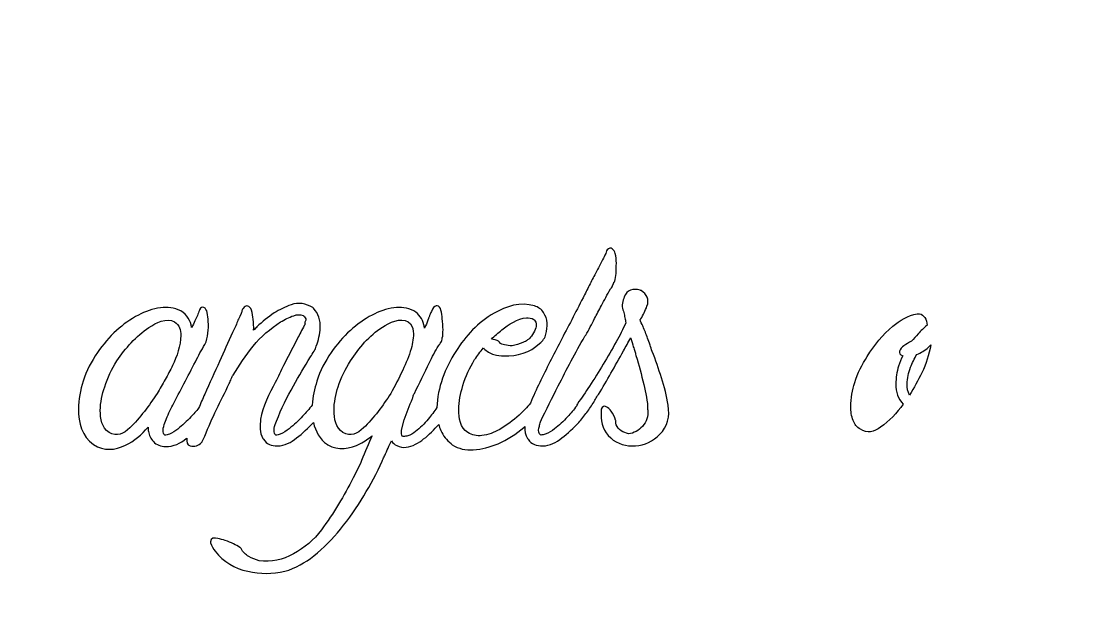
# Model space of a CAD drawing. Header units: millimetres. Extents: x -989 to 989, y -553 to 553.
# Drawn here: x -916.9 to -885.32, y 314.89 to 332.11 of the extents above; entities that cross this region are included whole.
import ezdxf

# ---------------------------------------------------------------- set-up
doc = ezdxf.new("R2010")
doc.units = ezdxf.units.MM
doc.header["$MEASUREMENT"] = 0
doc.layers.add('Camada 1', color=7, linetype='Continuous')

msp = doc.modelspace()

# ---------------------------------------------------------------- linework, layer by layer
at = {"layer": 'Camada 1', "lineweight": 9}
msp.add_open_spline([(-933.3115, 358.7797), (-922.9782, 358.7797), (-919.6815, 358.7797), (-909.3482, 358.7797), (-909.3482, 358.7797), (-909.3482, 358.7797), (-909.3482, 355.7797), (-909.3482, 355.7797), (-909.3482, 355.7797), (-897.1055, 355.7797), (-882.5385, 355.7797), (-870.2958, 355.7797), (-870.2958, 355.7797), (-870.2958, 355.7797), (-870.2958, 358.7797), (-870.2958, 358.7797), (-870.2958, 358.7797), (-859.9625, 358.7797), (-856.6448, 358.7797), (-846.3115, 358.7797), (-846.3115, 358.7797), (-846.3115, 350.4464), (-846.3115, 343.113), (-846.3115, 334.7797), (-846.3115, 334.7797), (-846.3115, 334.7797), (-849.3115, 334.7797), (-849.3115, 334.7797), (-849.3115, 334.7797), (-849.3115, 322.537), (-849.3115, 308.0224), (-849.3115, 295.7797), (-849.3115, 295.7797), (-849.3115, 295.7797), (-846.3115, 295.7797), (-846.3115, 295.7797), (-846.3115, 295.7797), (-846.3115, 287.4464), (-846.3115, 280.113), (-846.3115, 271.7797), (-846.3115, 271.7797), (-854.6448, 271.7797), (-861.9782, 271.7797), (-870.3115, 271.7797), (-870.3115, 271.7797), (-870.3115, 271.7797), (-870.3115, 274.7797), (-870.3115, 274.7797), (-870.3115, 274.7797), (-882.5542, 274.7797), (-897.0688, 274.7797), (-909.3115, 274.7797), (-909.3115, 274.7797), (-909.3115, 274.7797), (-909.3115, 271.7797), (-909.3115, 271.7797), (-909.3115, 271.7797), (-917.6448, 271.7797), (-924.9782, 271.7797), (-933.3115, 271.7797), (-933.3115, 271.7797), (-933.3115, 280.113), (-933.3115, 287.4464), (-933.3115, 295.7797), (-933.3115, 295.7797), (-933.3115, 295.7797), (-930.3115, 295.7797), (-930.3115, 295.7797), (-930.3115, 295.7797), (-930.3115, 308.0224), (-930.3115, 322.537), (-930.3115, 334.7797), (-930.3115, 334.7797), (-930.3115, 334.7797), (-933.3115, 334.7797), (-933.3115, 334.7797), (-933.3115, 334.7797), (-933.3115, 343.113), (-933.3115, 350.4464), (-933.3115, 358.7797)], degree=3, knots=[0, 0, 0, 0, 0.047619, 0.047619, 0.047619, 0.047619, 0.0952381, 0.0952381, 0.0952381, 0.0952381, 0.1428571, 0.1428571, 0.1428571, 0.1428571, 0.1904762, 0.1904762, 0.1904762, 0.1904762, 0.2380952, 0.2380952, 0.2380952, 0.2380952, 0.2857143, 0.2857143, 0.2857143, 0.2857143, 0.3333333, 0.3333333, 0.3333333, 0.3333333, 0.3809524, 0.3809524, 0.3809524, 0.3809524, 0.4285714, 0.4285714, 0.4285714, 0.4285714, 0.4761905, 0.4761905, 0.4761905, 0.4761905, 0.5238095, 0.5238095, 0.5238095, 0.5238095, 0.5714286, 0.5714286, 0.5714286, 0.5714286, 0.6190476, 0.6190476, 0.6190476, 0.6190476, 0.6666667, 0.6666667, 0.6666667, 0.6666667, 0.7142857, 0.7142857, 0.7142857, 0.7142857, 0.7619048, 0.7619048, 0.7619048, 0.7619048, 0.8095238, 0.8095238, 0.8095238, 0.8095238, 0.8571429, 0.8571429, 0.8571429, 0.8571429, 0.9047619, 0.9047619, 0.9047619, 0.9047619, 1, 1, 1, 1], dxfattribs=at)
at = {"layer": 'Camada 1', "color": 114}
for points, knots in [([(-908.5082, 323.1624), (-908.5106, 323.1709), (-908.5119, 323.18), (-908.5119, 323.1893), (-908.5119, 323.1893), (-908.5119, 323.2201), (-908.5019, 323.2482), (-908.4851, 323.2726), (-908.4851, 323.2726), (-908.4778, 323.327), (-908.5131, 323.3691), (-908.5547, 323.4048), (-908.5547, 323.4048), (-908.5572, 323.4069), (-908.5595, 323.4091), (-908.5617, 323.4114), (-908.5617, 323.4114), (-908.6541, 323.4447), (-908.7477, 323.4411), (-908.844, 323.4061), (-908.844, 323.4061), (-908.9799, 323.3567), (-909.1098, 323.2951), (-909.2322, 323.2217), (-909.2322, 323.2217), (-909.5357, 323.0232), (-909.8149, 322.7873), (-910.0437, 322.5048), (-910.0437, 322.5048), (-910.2635, 322.2333), (-910.4612, 321.9448), (-910.6372, 321.6431), (-910.6372, 321.6431), (-910.6418, 321.6353), (-910.6465, 321.6292), (-910.6529, 321.6228), (-910.6529, 321.6228), (-910.6721, 321.6036), (-910.6884, 321.5607), (-910.6967, 321.5356), (-910.6967, 321.5356), (-910.712, 321.4896), (-910.7291, 321.4396), (-910.7508, 321.3963), (-910.7508, 321.3963), (-910.8782, 321.1415), (-911.0043, 320.886), (-911.1291, 320.6299), (-911.1291, 320.6299), (-911.253, 320.3756), (-911.3648, 320.1156), (-911.4695, 319.8422), (-911.4695, 319.8422), (-911.4954, 319.7904), (-911.5213, 319.7386), (-911.5472, 319.6868), (-911.5472, 319.6868), (-911.5522, 319.6767), (-911.5579, 319.6688), (-911.5659, 319.6608), (-911.5659, 319.6608), (-911.6594, 319.5672), (-911.7773, 319.522), (-911.9063, 319.5549), (-911.9063, 319.5549), (-912.0053, 319.5676), (-912.0086, 319.6922), (-912.0086, 319.7704), (-912.0086, 319.7704), (-912.0086, 319.7738), (-912.0085, 319.777), (-912.0082, 319.7801), (-912.0082, 319.7801), (-912.0126, 319.7765), (-912.0171, 319.773), (-912.0216, 319.7695), (-912.0216, 319.7695), (-912.1971, 319.6316), (-912.4005, 319.5344), (-912.6364, 319.5348), (-912.6364, 319.5348), (-912.7639, 319.5464), (-912.9075, 319.5811), (-912.9931, 319.6839), (-912.9931, 319.6839), (-913.0746, 319.7671), (-913.1219, 319.871), (-913.1433, 319.9851), (-913.1433, 319.9851), (-913.1503, 320.0227), (-913.1526, 320.0637), (-913.1515, 320.1064), (-913.1515, 320.1064), (-913.3422, 319.8907), (-913.5638, 319.6975), (-913.8169, 319.5737), (-913.8169, 319.5737), (-914.1319, 319.4196), (-914.4525, 319.4046), (-914.764, 319.5918), (-914.764, 319.5918), (-915.1087, 319.838), (-915.2139, 320.2387), (-915.2139, 320.6445), (-915.2139, 320.6445), (-915.2139, 320.925), (-915.158, 321.2048), (-915.0732, 321.4713), (-915.0732, 321.4713), (-914.9772, 321.773), (-914.8321, 322.0538), (-914.6521, 322.3138), (-914.6521, 322.3138), (-914.4868, 322.5527), (-914.2992, 322.7771), (-914.0833, 322.9721), (-914.0833, 322.9721), (-913.8884, 323.1482), (-913.6743, 323.3034), (-913.4405, 323.4239), (-913.4405, 323.4239), (-913.2355, 323.5295), (-913.0154, 323.6086), (-912.7859, 323.6382), (-912.7859, 323.6382), (-912.5827, 323.6644), (-912.3788, 323.6431), (-912.1854, 323.5458), (-912.1854, 323.5458), (-911.995, 323.4256), (-911.8985, 323.2539), (-911.8631, 323.0608), (-911.8631, 323.0608), (-911.8276, 323.12), (-911.7934, 323.1832), (-911.7649, 323.2534), (-911.7649, 323.2534), (-911.7138, 323.3558), (-911.6706, 323.4621), (-911.6344, 323.5706), (-911.6344, 323.5706), (-911.6328, 323.5753), (-911.6312, 323.5792), (-911.629, 323.5836), (-911.629, 323.5836), (-911.5598, 323.7225), (-911.4302, 323.6382), (-911.4026, 323.5003), (-911.4026, 323.5003), (-911.3853, 323.4136), (-911.3772, 323.3225), (-911.3717, 323.2344), (-911.3717, 323.2344), (-911.3644, 323.1186), (-911.369, 323.0021), (-911.3818, 322.8869), (-911.3818, 322.8869), (-911.3941, 322.776), (-911.4194, 322.6621), (-911.4732, 322.5551), (-911.4732, 322.5551), (-911.5723, 322.3897), (-911.6634, 322.2172), (-911.7517, 322.0459), (-911.7517, 322.0459), (-911.864, 321.828), (-911.9775, 321.6108), (-912.0922, 321.3942), (-912.0922, 321.3942), (-912.2032, 321.1846), (-912.3132, 320.9745), (-912.4219, 320.7637), (-912.4219, 320.7637), (-912.4969, 320.6184), (-912.5778, 320.4574), (-912.6296, 320.3021), (-912.6296, 320.3021), (-912.6312, 320.2973), (-912.6328, 320.2934), (-912.6351, 320.289), (-912.6351, 320.289), (-912.6664, 320.2262), (-912.688, 320.1454), (-912.7044, 320.0799), (-912.7044, 320.0799), (-912.7142, 320.0304), (-912.7112, 319.9833), (-912.6967, 319.935), (-912.6967, 319.935), (-912.6892, 319.91), (-912.6781, 319.8877), (-912.6591, 319.8717), (-912.6591, 319.8717), (-912.6135, 319.8761), (-912.5639, 319.8904), (-912.523, 319.9041), (-912.523, 319.9041), (-912.4365, 319.9329), (-912.3423, 319.9988), (-912.2704, 320.0537), (-912.2704, 320.0537), (-912.1332, 320.1587), (-912.0031, 320.2882), (-911.8836, 320.4127), (-911.8836, 320.4127), (-911.8044, 320.4951), (-911.7295, 320.5821), (-911.6574, 320.6709), (-911.6574, 320.6709), (-911.5978, 320.8089), (-911.5369, 320.9465), (-911.4753, 321.0837), (-911.4753, 321.0837), (-911.3298, 321.4076), (-911.1841, 321.7314), (-911.0382, 322.0551), (-911.0382, 322.0551), (-910.9114, 322.3364), (-910.7848, 322.6178), (-910.6576, 322.9038), (-910.6576, 322.9038), (-910.6033, 323.0125), (-910.5508, 323.1233), (-910.5056, 323.2361), (-910.5056, 323.2361), (-910.4903, 323.2746), (-910.4709, 323.339), (-910.4377, 323.3825), (-910.4377, 323.3825), (-910.4377, 323.3825), (-910.394, 323.4698), (-910.394, 323.4698), (-910.394, 323.4698), (-910.391, 323.4887), (-910.385, 323.5059), (-910.3768, 323.5195), (-910.3768, 323.5195), (-910.3768, 323.5563), (-910.3626, 323.5891), (-910.3397, 323.6165), (-910.3397, 323.6165), (-910.2673, 323.7419), (-910.1356, 323.7079), (-910.0936, 323.5677), (-910.0936, 323.5677), (-910.0677, 323.4813), (-910.0527, 323.3882), (-910.0416, 323.2988), (-910.0416, 323.2988), (-910.0281, 323.1908), (-910.0248, 323.0816), (-910.0306, 322.9729), (-910.0306, 322.9729), (-909.9974, 323.0074), (-909.9638, 323.0416), (-909.9299, 323.0755), (-909.9299, 323.0755), (-909.7744, 323.231), (-909.6029, 323.3687), (-909.4177, 323.4872), (-909.4177, 323.4872), (-909.2625, 323.5865), (-909.0952, 323.666), (-908.9226, 323.7299), (-908.9226, 323.7299), (-908.7013, 323.8118), (-908.4812, 323.7631), (-908.2828, 323.6442), (-908.2828, 323.6442), (-908.274, 323.6389), (-908.2671, 323.6333), (-908.2602, 323.6257), (-908.2602, 323.6257), (-908.1117, 323.4622), (-908.0449, 323.2669), (-908.0596, 323.0466), (-908.0596, 323.0466), (-908.072, 322.8613), (-908.108, 322.6774), (-908.1777, 322.5049), (-908.1777, 322.5049), (-908.1849, 322.4535), (-908.2133, 322.4015), (-908.2397, 322.3593), (-908.2397, 322.3593), (-908.2756, 322.3019), (-908.3108, 322.244), (-908.3466, 322.1844), (-908.3466, 322.1844), (-908.521, 321.9054), (-908.6863, 321.6188), (-908.8496, 321.3331), (-908.8496, 321.3331), (-909.0395, 321.0007), (-909.2107, 320.6553), (-909.3521, 320.289), (-909.3521, 320.289), (-909.3834, 320.2262), (-909.405, 320.1453), (-909.4214, 320.0798), (-909.4214, 320.0798), (-909.4313, 320.0304), (-909.4282, 319.9832), (-909.4137, 319.935), (-909.4137, 319.935), (-909.4062, 319.91), (-909.3952, 319.8876), (-909.3761, 319.8717), (-909.3761, 319.8717), (-909.3306, 319.8761), (-909.2809, 319.8904), (-909.24, 319.9041), (-909.24, 319.9041), (-909.1518, 319.9335), (-909.0511, 320.0064), (-908.9784, 320.0629), (-908.9784, 320.0629), (-908.8374, 320.1725), (-908.7047, 320.3035), (-908.5812, 320.4321), (-908.5812, 320.4321), (-908.4804, 320.5371), (-908.3857, 320.6495), (-908.295, 320.7636), (-908.295, 320.7636), (-908.2818, 321.004), (-908.2303, 321.2424), (-908.1575, 321.4713), (-908.1575, 321.4713), (-908.0615, 321.773), (-907.9165, 322.0539), (-907.7365, 322.3138), (-907.7365, 322.3138), (-907.5712, 322.5527), (-907.3836, 322.7772), (-907.1677, 322.9721), (-907.1677, 322.9721), (-906.9727, 323.1482), (-906.7586, 323.3034), (-906.5248, 323.4239), (-906.5248, 323.4239), (-906.3232, 323.5277), (-906.1059, 323.608), (-905.8803, 323.6381), (-905.8803, 323.6381), (-905.6798, 323.6649), (-905.4798, 323.6417), (-905.2912, 323.547), (-905.2912, 323.547), (-905.1347, 323.4532), (-905.0371, 323.3119), (-904.9931, 323.1359), (-904.9931, 323.1359), (-904.9846, 323.1019), (-904.9777, 323.0677), (-904.9722, 323.0334), (-904.9722, 323.0334), (-904.9612, 323.059), (-904.9504, 323.0847), (-904.9399, 323.1105), (-904.9399, 323.1105), (-904.9163, 323.1681), (-904.8746, 323.2585), (-904.859, 323.3189), (-904.859, 323.3189), (-904.8577, 323.3298), (-904.8545, 323.34), (-904.8493, 323.3505), (-904.8493, 323.3505), (-904.8363, 323.3766), (-904.8247, 323.4034), (-904.8138, 323.4305), (-904.8138, 323.4305), (-904.801, 323.4626), (-904.787, 323.4944), (-904.7716, 323.5254), (-904.7716, 323.5254), (-904.7716, 323.5254), (-904.7328, 323.6031), (-904.7328, 323.6031), (-904.7328, 323.6031), (-904.6634, 323.7419), (-904.5205, 323.7197), (-904.4874, 323.5704), (-904.4874, 323.5704), (-904.4691, 323.488), (-904.4574, 323.402), (-904.447, 323.3183), (-904.447, 323.3183), (-904.4332, 323.2079), (-904.4267, 323.0966), (-904.4267, 322.9853), (-904.4267, 322.9853), (-904.4267, 322.9157), (-904.4274, 322.8173), (-904.4465, 322.7464), (-904.4465, 322.7464), (-904.4483, 322.698), (-904.4594, 322.649), (-904.4949, 322.6135), (-904.4949, 322.6135), (-904.4972, 322.6111), (-904.4997, 322.6089), (-904.5021, 322.6069), (-904.5021, 322.6069), (-904.5021, 322.6069), (-904.5149, 322.5813), (-904.5149, 322.5813), (-904.5149, 322.5813), (-904.52, 322.5711), (-904.5257, 322.5632), (-904.5337, 322.5552), (-904.5337, 322.5552), (-904.5373, 322.5515), (-904.5426, 322.5463), (-904.5466, 322.5415), (-904.5466, 322.5415), (-904.5493, 322.5313), (-904.5538, 322.5217), (-904.5601, 322.5122), (-904.5601, 322.5122), (-904.6572, 322.3666), (-904.7473, 322.1748), (-904.8258, 322.0179), (-904.8258, 322.0179), (-904.9771, 321.7153), (-905.1252, 321.4111), (-905.2719, 321.1062), (-905.2719, 321.1062), (-905.277, 321.0956), (-905.2829, 321.0872), (-905.2885, 321.0821), (-905.2885, 321.0821), (-905.2951, 321.0728), (-905.3024, 321.0511), (-905.306, 321.0403), (-905.306, 321.0403), (-905.3107, 321.0262), (-905.3185, 321.0064), (-905.3204, 320.9918), (-905.3204, 320.9918), (-905.3204, 320.9778), (-905.3227, 320.9683), (-905.3281, 320.9554), (-905.3281, 320.9554), (-905.4164, 320.7457), (-905.5014, 320.5361), (-905.5766, 320.3265), (-905.5766, 320.3265), (-905.5766, 320.3265), (-905.6524, 320.024), (-905.6524, 320.024), (-905.6524, 320.024), (-905.6608, 319.9733), (-905.6624, 319.9193), (-905.6459, 319.87), (-905.6459, 319.87), (-905.6383, 319.8471), (-905.6251, 319.8373), (-905.604, 319.8317), (-905.604, 319.8317), (-905.5596, 319.8329), (-905.5101, 319.8415), (-905.4674, 319.8493), (-905.4674, 319.8493), (-905.394, 319.8626), (-905.2962, 319.9317), (-905.2382, 319.976), (-905.2382, 319.976), (-905.103, 320.0795), (-904.9752, 320.2206), (-904.8651, 320.3499), (-904.8651, 320.3499), (-904.7735, 320.4575), (-904.6881, 320.572), (-904.6065, 320.6875), (-904.6065, 320.6875), (-904.5918, 321.2872), (-904.3661, 321.8473), (-904.0477, 322.3493), (-904.0477, 322.3493), (-903.7578, 322.8064), (-903.3892, 323.2104), (-902.9153, 323.4802), (-902.9153, 323.4802), (-902.5537, 323.686), (-902.1304, 323.8243), (-901.7213, 323.6934), (-901.7213, 323.6934), (-901.6083, 323.6611), (-901.5171, 323.5951), (-901.4519, 323.4973), (-901.4519, 323.4973), (-901.3894, 323.4035), (-901.3554, 323.2987), (-901.3479, 323.1863), (-901.3479, 323.1863), (-901.3406, 323.077), (-901.3519, 322.9683), (-901.3802, 322.8624), (-901.3802, 322.8624), (-901.4104, 322.7493), (-901.4717, 322.6551), (-901.5671, 322.5882), (-901.5671, 322.5882), (-901.8435, 322.3015), (-902.2369, 322.2151), (-902.623, 322.2151), (-902.623, 322.2151), (-902.7245, 322.2151), (-902.8248, 322.23), (-902.9224, 322.2578), (-902.9224, 322.2578), (-903.0366, 322.2905), (-903.1348, 322.3551), (-903.2183, 322.4388), (-903.2183, 322.4388), (-903.2183, 322.4388), (-903.231, 322.4515), (-903.231, 322.4515), (-903.231, 322.4515), (-903.3232, 322.3407), (-903.4096, 322.2252), (-903.4903, 322.1063), (-903.4903, 322.1063), (-903.6405, 321.8684), (-903.757, 321.6134), (-903.8385, 321.3441), (-903.8385, 321.3441), (-903.908, 321.1141), (-903.9605, 320.8663), (-903.9605, 320.6251), (-903.9605, 320.6251), (-903.9605, 320.3851), (-903.9178, 320.0915), (-903.6964, 319.9521), (-903.6964, 319.9521), (-903.5672, 319.8708), (-903.4262, 319.8438), (-903.2747, 319.86), (-903.2747, 319.86), (-903.089, 319.8799), (-902.9115, 319.9504), (-902.75, 320.0419), (-902.75, 320.0419), (-902.5431, 320.1592), (-902.3515, 320.307), (-902.1752, 320.4662), (-902.1752, 320.4662), (-902.0544, 320.5753), (-901.9425, 320.6941), (-901.8392, 320.8198), (-901.8392, 320.8198), (-901.76, 321.0259), (-901.6636, 321.2285), (-901.5666, 321.4267), (-901.5666, 321.4267), (-901.367, 321.8346), (-901.1638, 322.2405), (-900.9535, 322.6431), (-900.9535, 322.6431), (-900.7291, 323.0728), (-900.5048, 323.5027), (-900.2837, 323.9342), (-900.2837, 323.9342), (-900.2211, 324.0563), (-900.161, 324.1797), (-900.0996, 324.3024), (-900.0996, 324.3024), (-900.04, 324.4217), (-899.9792, 324.5399), (-899.9144, 324.6533), (-899.9144, 324.6533), (-899.8377, 324.8067), (-899.7605, 324.9582), (-899.6812, 325.1102), (-899.6812, 325.1102), (-899.6596, 325.1515), (-899.6138, 325.2331), (-899.5956, 325.284), (-899.5956, 325.284), (-899.5967, 325.3111), (-899.5865, 325.3376), (-899.5661, 325.358), (-899.5661, 325.358), (-899.461, 325.4631), (-899.3613, 325.3571), (-899.3309, 325.2456), (-899.3309, 325.2456), (-899.3057, 325.153), (-899.2983, 325.0527), (-899.2983, 324.957), (-899.2983, 324.957), (-899.2983, 324.8543), (-899.3014, 324.7517), (-899.3082, 324.6492), (-899.3082, 324.6492), (-899.3124, 324.5864), (-899.3194, 324.4834), (-899.3476, 324.4268), (-899.3476, 324.4268), (-899.3533, 324.4154), (-899.3608, 324.4055), (-899.3696, 324.3973), (-899.3696, 324.3973), (-899.3737, 324.385), (-899.3776, 324.3728), (-899.3811, 324.3621), (-899.3811, 324.3621), (-899.3827, 324.3574), (-899.3843, 324.3534), (-899.3866, 324.349), (-899.3866, 324.349), (-899.3947, 324.3327), (-899.4047, 324.3101), (-899.415, 324.2899), (-899.415, 324.2899), (-899.4165, 324.2652), (-899.4262, 324.2438), (-899.4441, 324.2259), (-899.4441, 324.2259), (-899.4441, 324.2259), (-899.4735, 324.1965), (-899.4735, 324.1965), (-899.4735, 324.1965), (-899.5204, 324.1142), (-899.5664, 324.0314), (-899.6114, 323.9481), (-899.6114, 323.9481), (-899.6542, 323.8687), (-899.6958, 323.7886), (-899.7382, 323.704), (-899.7382, 323.704), (-899.8086, 323.5775), (-899.8754, 323.4489), (-899.9402, 323.3194), (-899.9402, 323.3194), (-900.0232, 323.1533), (-900.1129, 322.99), (-900.2051, 322.8289), (-900.2051, 322.8289), (-900.2126, 322.8158), (-900.2225, 322.8049), (-900.2339, 322.7967), (-900.2339, 322.7967), (-900.5049, 322.3122), (-900.7676, 321.823), (-901.0185, 321.3278), (-901.0185, 321.3278), (-901.1957, 320.9781), (-901.3747, 320.6265), (-901.5428, 320.2694), (-901.5428, 320.2694), (-901.5531, 320.2489), (-901.559, 320.2233), (-901.5628, 320.2007), (-901.5628, 320.2007), (-901.5697, 320.159), (-901.5799, 320.1178), (-901.5928, 320.0775), (-901.5928, 320.0775), (-901.6041, 319.9989), (-901.6029, 319.9152), (-901.533, 319.8718), (-901.533, 319.8718), (-901.4904, 319.8769), (-901.434, 319.8941), (-901.3994, 319.9048), (-901.3994, 319.9048), (-901.3059, 319.9335), (-901.2062, 319.9985), (-901.1275, 320.0554), (-901.1275, 320.0554), (-900.9891, 320.1553), (-900.8596, 320.2858), (-900.7443, 320.4111), (-900.7443, 320.4111), (-900.6479, 320.5159), (-900.5569, 320.6269), (-900.4695, 320.7396), (-900.4695, 320.7396), (-900.47, 320.7607), (-900.4637, 320.7821), (-900.4504, 320.8004), (-900.4504, 320.8004), (-900.3268, 320.9704), (-900.209, 321.1453), (-900.0937, 321.321), (-900.0937, 321.321), (-899.954, 321.5339), (-899.819, 321.75), (-899.6879, 321.9684), (-899.6879, 321.9684), (-899.5556, 322.1889), (-899.4265, 322.4114), (-899.301, 322.6359), (-899.301, 322.6359), (-899.199, 322.8184), (-899.1019, 323.0057), (-899.018, 323.1976), (-899.018, 323.1976), (-899.0268, 323.2205), (-899.0306, 323.2452), (-899.0317, 323.2698), (-899.0317, 323.2698), (-899.0464, 323.3187), (-899.0549, 323.3706), (-899.0605, 323.4211), (-899.0605, 323.4211), (-899.0665, 323.4754), (-899.0823, 323.529), (-899.1025, 323.5796), (-899.1025, 323.5796), (-899.149, 323.6956), (-899.1056, 323.8498), (-899.0649, 323.9617), (-899.0649, 323.9617), (-898.9868, 324.1763), (-898.798, 324.218), (-898.5937, 324.1597), (-898.5937, 324.1597), (-898.584, 324.1569), (-898.576, 324.1533), (-898.5675, 324.1479), (-898.5675, 324.1479), (-898.3991, 324.0407), (-898.3179, 323.8817), (-898.3917, 323.6879), (-898.3917, 323.6879), (-898.4414, 323.5575), (-898.5012, 323.4296), (-898.5752, 323.3111), (-898.5752, 323.3111), (-898.5794, 323.3044), (-898.5837, 323.299), (-898.5893, 323.2934), (-898.5893, 323.2934), (-898.5905, 323.2922), (-898.5919, 323.2907), (-898.5934, 323.2892), (-898.5934, 323.2892), (-898.5775, 323.224), (-898.5477, 323.1602), (-898.515, 323.1029), (-898.515, 323.1029), (-898.5126, 323.0987), (-898.5108, 323.095), (-898.509, 323.0905), (-898.509, 323.0905), (-898.4855, 323.0318), (-898.4624, 322.9729), (-898.4402, 322.9137), (-898.4402, 322.9137), (-898.4185, 322.8558), (-898.3959, 322.7982), (-898.373, 322.7408), (-898.373, 322.7408), (-898.3464, 322.6743), (-898.3226, 322.6067), (-898.302, 322.5381), (-898.302, 322.5381), (-898.2831, 322.475), (-898.2607, 322.4129), (-898.2367, 322.3515), (-898.2367, 322.3515), (-898.1359, 322.0941), (-898.0463, 321.8318), (-897.9625, 321.5684), (-897.9625, 321.5684), (-897.8782, 321.3036), (-897.8085, 321.032), (-897.7648, 320.7573), (-897.7648, 320.7573), (-897.7129, 320.4307), (-897.7752, 320.1271), (-898.0175, 319.8927), (-898.0175, 319.8927), (-898.2158, 319.7008), (-898.4531, 319.5683), (-898.7326, 319.5539), (-898.7326, 319.5539), (-899.0059, 319.5399), (-899.2623, 319.606), (-899.466, 319.794), (-899.466, 319.794), (-899.666, 319.9786), (-899.7508, 320.2194), (-899.7508, 320.4891), (-899.7508, 320.4891), (-899.7508, 320.4891), (-899.7508, 320.6057), (-899.7508, 320.6057), (-899.7508, 320.6057), (-899.7508, 320.617), (-899.7492, 320.6267), (-899.7456, 320.6375), (-899.7456, 320.6375), (-899.6839, 320.8218), (-899.5161, 320.6747), (-899.4528, 320.5862), (-899.4528, 320.5862), (-899.3962, 320.507), (-899.3389, 320.4111), (-899.3196, 320.3146), (-899.3196, 320.3146), (-899.3182, 320.3078), (-899.3176, 320.3019), (-899.3176, 320.2949), (-899.3176, 320.2949), (-899.3176, 320.2708), (-899.3171, 320.2053), (-899.3059, 320.1778), (-899.3059, 320.1778), (-899.2442, 320.0297), (-899.088, 319.9534), (-898.9416, 319.9104), (-898.9416, 319.9104), (-898.7772, 319.9271), (-898.642, 320.0123), (-898.5283, 320.1309), (-898.5283, 320.1309), (-898.3986, 320.2662), (-898.349, 320.4279), (-898.3708, 320.6134), (-898.3708, 320.6134), (-898.3713, 320.6175), (-898.3715, 320.621), (-898.3715, 320.6251), (-898.3715, 320.6251), (-898.3715, 320.8658), (-898.4282, 321.1357), (-898.4852, 321.3686), (-898.4852, 321.3686), (-898.5558, 321.6568), (-898.6318, 321.944), (-898.7182, 322.2327), (-898.7182, 322.2327), (-898.729, 322.2759), (-898.7408, 322.319), (-898.7549, 322.3612), (-898.7549, 322.3612), (-898.7678, 322.4), (-898.7808, 322.4389), (-898.7959, 322.4851), (-898.7959, 322.4851), (-898.8171, 322.5698), (-898.8408, 322.6554), (-898.8706, 322.7374), (-898.8706, 322.7374), (-898.8724, 322.7426), (-898.8743, 322.7477), (-898.8761, 322.7528), (-898.8761, 322.7528), (-898.9448, 322.6221), (-899.0155, 322.4924), (-899.0875, 322.3635), (-899.0875, 322.3635), (-899.2106, 322.1434), (-899.3336, 321.9232), (-899.4566, 321.703), (-899.4566, 321.703), (-899.575, 321.4911), (-899.6986, 321.2819), (-899.8285, 321.0767), (-899.8285, 321.0767), (-899.8582, 321.0298), (-899.8883, 320.9831), (-899.919, 320.9369), (-899.919, 320.9369), (-899.9287, 320.9149), (-899.9391, 320.8932), (-899.9499, 320.8718), (-899.9499, 320.8718), (-899.9518, 320.8679), (-899.9537, 320.8647), (-899.9561, 320.861), (-899.9561, 320.861), (-900.0264, 320.7555), (-900.0979, 320.6507), (-900.1716, 320.5475), (-900.1716, 320.5475), (-900.2458, 320.4438), (-900.3269, 320.3444), (-900.4124, 320.2467), (-900.4124, 320.2467), (-900.5649, 320.0804), (-900.7326, 319.9282), (-900.91, 319.7889), (-900.91, 319.7889), (-901.071, 319.6624), (-901.2667, 319.5538), (-901.4768, 319.5538), (-901.4768, 319.5538), (-901.6513, 319.5538), (-901.8188, 319.603), (-901.9086, 319.7505), (-901.9086, 319.7505), (-901.9171, 319.7574), (-901.9246, 319.7658), (-901.9307, 319.7756), (-901.9307, 319.7756), (-901.9918, 319.8734), (-902.0071, 320.0022), (-902.0023, 320.1289), (-902.0023, 320.1289), (-902.0128, 320.1198), (-902.0234, 320.1108), (-902.0341, 320.1018), (-902.0341, 320.1018), (-902.2644, 319.9078), (-902.5195, 319.7371), (-902.7978, 319.6199), (-902.7978, 319.6199), (-903.0302, 319.5221), (-903.2775, 319.4522), (-903.5301, 319.4374), (-903.5301, 319.4374), (-903.7523, 319.4243), (-903.9677, 319.4653), (-904.1548, 319.59), (-904.1548, 319.59), (-904.1691, 319.5995), (-904.1802, 319.6119), (-904.1878, 319.626), (-904.1878, 319.626), (-904.3226, 319.7256), (-904.4234, 319.8558), (-904.4919, 320.0117), (-904.4919, 320.0117), (-904.5177, 320.0703), (-904.5385, 320.1307), (-904.5549, 320.1923), (-904.5549, 320.1923), (-904.6872, 320.0325), (-904.8355, 319.8869), (-904.9995, 319.7594), (-904.9995, 319.7594), (-905.1481, 319.6438), (-905.3298, 319.5356), (-905.5208, 319.516), (-905.5208, 319.516), (-905.61, 319.497), (-905.7088, 319.5271), (-905.7954, 319.5644), (-905.7954, 319.5644), (-905.858, 319.5957), (-905.908, 319.6444), (-905.9484, 319.701), (-905.9484, 319.701), (-905.9771, 319.6492), (-906.0044, 319.5968), (-906.0288, 319.5439), (-906.0288, 319.5439), (-906.0621, 319.4718), (-906.0945, 319.399), (-906.1274, 319.3177), (-906.1274, 319.3177), (-906.1467, 319.279), (-906.1662, 319.2391), (-906.1823, 319.1989), (-906.1823, 319.1989), (-906.1951, 319.1668), (-906.209, 319.1351), (-906.2231, 319.1068), (-906.2231, 319.1068), (-906.3862, 318.7535), (-906.5711, 318.4103), (-906.7722, 318.0772), (-906.7722, 318.0772), (-906.979, 317.7346), (-907.2083, 317.4059), (-907.4599, 317.0947), (-907.4599, 317.0947), (-907.6953, 316.8036), (-907.9584, 316.5335), (-908.253, 316.302), (-908.253, 316.302), (-908.5068, 316.1026), (-908.7914, 315.9364), (-909.1073, 315.8463), (-909.1073, 315.8463), (-909.4682, 315.7596), (-909.8379, 315.7707), (-910.1999, 315.8456), (-910.1999, 315.8456), (-910.5941, 315.9271), (-910.9191, 316.1248), (-911.168, 316.4408), (-911.168, 316.4408), (-911.2291, 316.5047), (-911.2725, 316.6043), (-911.3028, 316.6854), (-911.3028, 316.6854), (-911.3073, 316.6972), (-911.3092, 316.7079), (-911.3092, 316.7205), (-911.3092, 316.7205), (-911.3092, 316.8453), (-911.1753, 316.8351), (-911.0925, 316.8186), (-911.0925, 316.8186), (-911.0161, 316.8033), (-910.9406, 316.7817), (-910.8668, 316.7571), (-910.8668, 316.7571), (-910.7824, 316.7289), (-910.7002, 316.6943), (-910.6206, 316.6545), (-910.6206, 316.6545), (-910.5584, 316.6234), (-910.4929, 316.5898), (-910.435, 316.5512), (-910.435, 316.5512), (-910.4211, 316.5419), (-910.4112, 316.5311), (-910.4031, 316.5166), (-910.4031, 316.5166), (-910.3475, 316.4165), (-910.2701, 316.339), (-910.1699, 316.2834), (-910.1699, 316.2834), (-910.0756, 316.231), (-909.9741, 316.1852), (-909.8692, 316.1583), (-909.8692, 316.1583), (-909.5071, 316.1096), (-909.1683, 316.1837), (-908.849, 316.3611), (-908.849, 316.3611), (-908.5261, 316.5405), (-908.2468, 316.7748), (-908.0259, 317.0716), (-908.0259, 317.0716), (-907.8443, 317.3157), (-907.6717, 317.5678), (-907.517, 317.83), (-907.517, 317.83), (-907.3655, 318.087), (-907.2208, 318.3481), (-907.0832, 318.6107), (-907.0832, 318.6107), (-907.0832, 318.6107), (-906.8725, 319.0312), (-906.8725, 319.0312), (-906.8725, 319.0312), (-906.7767, 319.2829), (-906.6745, 319.5303), (-906.5598, 319.7741), (-906.5598, 319.7741), (-906.5468, 319.8017), (-906.5336, 319.8292), (-906.5203, 319.8567), (-906.5203, 319.8567), (-906.6297, 319.7671), (-906.7462, 319.6877), (-906.87, 319.6234), (-906.87, 319.6234), (-907.183, 319.4606), (-907.5205, 319.4108), (-907.8385, 319.5856), (-907.8385, 319.5856), (-907.8421, 319.5876), (-907.8451, 319.5894), (-907.8484, 319.5918), (-907.8484, 319.5918), (-908.0772, 319.7553), (-908.2018, 319.9882), (-908.2588, 320.2488), (-908.2588, 320.2488), (-908.2593, 320.2481), (-908.2599, 320.2474), (-908.2605, 320.2467), (-908.2605, 320.2467), (-908.413, 320.0804), (-908.5807, 319.9282), (-908.7581, 319.7889), (-908.7581, 319.7889), (-908.9191, 319.6624), (-909.1148, 319.5538), (-909.3249, 319.5538), (-909.3249, 319.5538), (-909.4956, 319.5538), (-909.6518, 319.6068), (-909.7379, 319.751), (-909.7379, 319.751), (-909.7461, 319.7578), (-909.7534, 319.766), (-909.7594, 319.7756), (-909.7594, 319.7756), (-909.8589, 319.9346), (-909.847, 320.1693), (-909.8222, 320.3475), (-909.8222, 320.3475), (-909.7751, 320.6869), (-909.5528, 321.1285), (-909.3923, 321.4323), (-909.3923, 321.4323), (-909.3449, 321.5153), (-909.3003, 321.6001), (-909.2603, 321.6868), (-909.2603, 321.6868), (-909.2222, 321.7693), (-909.183, 321.8512), (-909.142, 321.9334), (-909.142, 321.9334), (-909.142, 321.9334), (-908.7344, 322.7289), (-908.7344, 322.7289), (-908.7344, 322.7289), (-908.7028, 322.7921), (-908.6695, 322.8546), (-908.6357, 322.9167), (-908.6357, 322.9167), (-908.5995, 322.983), (-908.5643, 323.0498), (-908.5306, 323.1174), (-908.5306, 323.1174), (-908.5232, 323.1321), (-908.5157, 323.1471), (-908.5082, 323.1624)], [0, 0, 0, 0, 0.0035587, 0.0035587, 0.0035587, 0.0035587, 0.0071174, 0.0071174, 0.0071174, 0.0071174, 0.0106762, 0.0106762, 0.0106762, 0.0106762, 0.0142349, 0.0142349, 0.0142349, 0.0142349, 0.0177936, 0.0177936, 0.0177936, 0.0177936, 0.0213523, 0.0213523, 0.0213523, 0.0213523, 0.024911, 0.024911, 0.024911, 0.024911, 0.0284698, 0.0284698, 0.0284698, 0.0284698, 0.0320285, 0.0320285, 0.0320285, 0.0320285, 0.0355872, 0.0355872, 0.0355872, 0.0355872, 0.0391459, 0.0391459, 0.0391459, 0.0391459, 0.0427046, 0.0427046, 0.0427046, 0.0427046, 0.0462633, 0.0462633, 0.0462633, 0.0462633, 0.0498221, 0.0498221, 0.0498221, 0.0498221, 0.0533808, 0.0533808, 0.0533808, 0.0533808, 0.0569395, 0.0569395, 0.0569395, 0.0569395, 0.0604982, 0.0604982, 0.0604982, 0.0604982, 0.0640569, 0.0640569, 0.0640569, 0.0640569, 0.0676157, 0.0676157, 0.0676157, 0.0676157, 0.0711744, 0.0711744, 0.0711744, 0.0711744, 0.0747331, 0.0747331, 0.0747331, 0.0747331, 0.0782918, 0.0782918, 0.0782918, 0.0782918, 0.0818505, 0.0818505, 0.0818505, 0.0818505, 0.0854093, 0.0854093, 0.0854093, 0.0854093, 0.088968, 0.088968, 0.088968, 0.088968, 0.0925267, 0.0925267, 0.0925267, 0.0925267, 0.0960854, 0.0960854, 0.0960854, 0.0960854, 0.0996441, 0.0996441, 0.0996441, 0.0996441, 0.1032028, 0.1032028, 0.1032028, 0.1032028, 0.1067616, 0.1067616, 0.1067616, 0.1067616, 0.1103203, 0.1103203, 0.1103203, 0.1103203, 0.113879, 0.113879, 0.113879, 0.113879, 0.1174377, 0.1174377, 0.1174377, 0.1174377, 0.1209964, 0.1209964, 0.1209964, 0.1209964, 0.1245552, 0.1245552, 0.1245552, 0.1245552, 0.1281139, 0.1281139, 0.1281139, 0.1281139, 0.1316726, 0.1316726, 0.1316726, 0.1316726, 0.1352313, 0.1352313, 0.1352313, 0.1352313, 0.13879, 0.13879, 0.13879, 0.13879, 0.1423488, 0.1423488, 0.1423488, 0.1423488, 0.1459075, 0.1459075, 0.1459075, 0.1459075, 0.1494662, 0.1494662, 0.1494662, 0.1494662, 0.1530249, 0.1530249, 0.1530249, 0.1530249, 0.1565836, 0.1565836, 0.1565836, 0.1565836, 0.1601423, 0.1601423, 0.1601423, 0.1601423, 0.1637011, 0.1637011, 0.1637011, 0.1637011, 0.1672598, 0.1672598, 0.1672598, 0.1672598, 0.1708185, 0.1708185, 0.1708185, 0.1708185, 0.1743772, 0.1743772, 0.1743772, 0.1743772, 0.1779359, 0.1779359, 0.1779359, 0.1779359, 0.1814947, 0.1814947, 0.1814947, 0.1814947, 0.1850534, 0.1850534, 0.1850534, 0.1850534, 0.1886121, 0.1886121, 0.1886121, 0.1886121, 0.1921708, 0.1921708, 0.1921708, 0.1921708, 0.1957295, 0.1957295, 0.1957295, 0.1957295, 0.1992883, 0.1992883, 0.1992883, 0.1992883, 0.202847, 0.202847, 0.202847, 0.202847, 0.2064057, 0.2064057, 0.2064057, 0.2064057, 0.2099644, 0.2099644, 0.2099644, 0.2099644, 0.2135231, 0.2135231, 0.2135231, 0.2135231, 0.2170819, 0.2170819, 0.2170819, 0.2170819, 0.2206406, 0.2206406, 0.2206406, 0.2206406, 0.2241993, 0.2241993, 0.2241993, 0.2241993, 0.227758, 0.227758, 0.227758, 0.227758, 0.2313167, 0.2313167, 0.2313167, 0.2313167, 0.2348754, 0.2348754, 0.2348754, 0.2348754, 0.2384342, 0.2384342, 0.2384342, 0.2384342, 0.2419929, 0.2419929, 0.2419929, 0.2419929, 0.2455516, 0.2455516, 0.2455516, 0.2455516, 0.2491103, 0.2491103, 0.2491103, 0.2491103, 0.252669, 0.252669, 0.252669, 0.252669, 0.2562278, 0.2562278, 0.2562278, 0.2562278, 0.2597865, 0.2597865, 0.2597865, 0.2597865, 0.2633452, 0.2633452, 0.2633452, 0.2633452, 0.2669039, 0.2669039, 0.2669039, 0.2669039, 0.2704626, 0.2704626, 0.2704626, 0.2704626, 0.2740214, 0.2740214, 0.2740214, 0.2740214, 0.2775801, 0.2775801, 0.2775801, 0.2775801, 0.2811388, 0.2811388, 0.2811388, 0.2811388, 0.2846975, 0.2846975, 0.2846975, 0.2846975, 0.2882562, 0.2882562, 0.2882562, 0.2882562, 0.2918149, 0.2918149, 0.2918149, 0.2918149, 0.2953737, 0.2953737, 0.2953737, 0.2953737, 0.2989324, 0.2989324, 0.2989324, 0.2989324, 0.3024911, 0.3024911, 0.3024911, 0.3024911, 0.3060498, 0.3060498, 0.3060498, 0.3060498, 0.3096085, 0.3096085, 0.3096085, 0.3096085, 0.3131673, 0.3131673, 0.3131673, 0.3131673, 0.316726, 0.316726, 0.316726, 0.316726, 0.3202847, 0.3202847, 0.3202847, 0.3202847, 0.3238434, 0.3238434, 0.3238434, 0.3238434, 0.3274021, 0.3274021, 0.3274021, 0.3274021, 0.3309609, 0.3309609, 0.3309609, 0.3309609, 0.3345196, 0.3345196, 0.3345196, 0.3345196, 0.3380783, 0.3380783, 0.3380783, 0.3380783, 0.341637, 0.341637, 0.341637, 0.341637, 0.3451957, 0.3451957, 0.3451957, 0.3451957, 0.3487544, 0.3487544, 0.3487544, 0.3487544, 0.3523132, 0.3523132, 0.3523132, 0.3523132, 0.3558719, 0.3558719, 0.3558719, 0.3558719, 0.3594306, 0.3594306, 0.3594306, 0.3594306, 0.3629893, 0.3629893, 0.3629893, 0.3629893, 0.366548, 0.366548, 0.366548, 0.366548, 0.3701068, 0.3701068, 0.3701068, 0.3701068, 0.3736655, 0.3736655, 0.3736655, 0.3736655, 0.3772242, 0.3772242, 0.3772242, 0.3772242, 0.3807829, 0.3807829, 0.3807829, 0.3807829, 0.3843416, 0.3843416, 0.3843416, 0.3843416, 0.3879004, 0.3879004, 0.3879004, 0.3879004, 0.3914591, 0.3914591, 0.3914591, 0.3914591, 0.3950178, 0.3950178, 0.3950178, 0.3950178, 0.3985765, 0.3985765, 0.3985765, 0.3985765, 0.4021352, 0.4021352, 0.4021352, 0.4021352, 0.405694, 0.405694, 0.405694, 0.405694, 0.4092527, 0.4092527, 0.4092527, 0.4092527, 0.4128114, 0.4128114, 0.4128114, 0.4128114, 0.4163701, 0.4163701, 0.4163701, 0.4163701, 0.4199288, 0.4199288, 0.4199288, 0.4199288, 0.4234875, 0.4234875, 0.4234875, 0.4234875, 0.4270463, 0.4270463, 0.4270463, 0.4270463, 0.430605, 0.430605, 0.430605, 0.430605, 0.4341637, 0.4341637, 0.4341637, 0.4341637, 0.4377224, 0.4377224, 0.4377224, 0.4377224, 0.4412811, 0.4412811, 0.4412811, 0.4412811, 0.4448399, 0.4448399, 0.4448399, 0.4448399, 0.4483986, 0.4483986, 0.4483986, 0.4483986, 0.4519573, 0.4519573, 0.4519573, 0.4519573, 0.455516, 0.455516, 0.455516, 0.455516, 0.4590747, 0.4590747, 0.4590747, 0.4590747, 0.4626335, 0.4626335, 0.4626335, 0.4626335, 0.4661922, 0.4661922, 0.4661922, 0.4661922, 0.4697509, 0.4697509, 0.4697509, 0.4697509, 0.4733096, 0.4733096, 0.4733096, 0.4733096, 0.4768683, 0.4768683, 0.4768683, 0.4768683, 0.480427, 0.480427, 0.480427, 0.480427, 0.4839858, 0.4839858, 0.4839858, 0.4839858, 0.4875445, 0.4875445, 0.4875445, 0.4875445, 0.4911032, 0.4911032, 0.4911032, 0.4911032, 0.4946619, 0.4946619, 0.4946619, 0.4946619, 0.4982206, 0.4982206, 0.4982206, 0.4982206, 0.5017794, 0.5017794, 0.5017794, 0.5017794, 0.5053381, 0.5053381, 0.5053381, 0.5053381, 0.5088968, 0.5088968, 0.5088968, 0.5088968, 0.5124555, 0.5124555, 0.5124555, 0.5124555, 0.5160142, 0.5160142, 0.5160142, 0.5160142, 0.519573, 0.519573, 0.519573, 0.519573, 0.5231317, 0.5231317, 0.5231317, 0.5231317, 0.5266904, 0.5266904, 0.5266904, 0.5266904, 0.5302491, 0.5302491, 0.5302491, 0.5302491, 0.5338078, 0.5338078, 0.5338078, 0.5338078, 0.5373665, 0.5373665, 0.5373665, 0.5373665, 0.5409253, 0.5409253, 0.5409253, 0.5409253, 0.544484, 0.544484, 0.544484, 0.544484, 0.5480427, 0.5480427, 0.5480427, 0.5480427, 0.5516014, 0.5516014, 0.5516014, 0.5516014, 0.5551601, 0.5551601, 0.5551601, 0.5551601, 0.5587189, 0.5587189, 0.5587189, 0.5587189, 0.5622776, 0.5622776, 0.5622776, 0.5622776, 0.5658363, 0.5658363, 0.5658363, 0.5658363, 0.569395, 0.569395, 0.569395, 0.569395, 0.5729537, 0.5729537, 0.5729537, 0.5729537, 0.5765125, 0.5765125, 0.5765125, 0.5765125, 0.5800712, 0.5800712, 0.5800712, 0.5800712, 0.5836299, 0.5836299, 0.5836299, 0.5836299, 0.5871886, 0.5871886, 0.5871886, 0.5871886, 0.5907473, 0.5907473, 0.5907473, 0.5907473, 0.594306, 0.594306, 0.594306, 0.594306, 0.5978648, 0.5978648, 0.5978648, 0.5978648, 0.6014235, 0.6014235, 0.6014235, 0.6014235, 0.6049822, 0.6049822, 0.6049822, 0.6049822, 0.6085409, 0.6085409, 0.6085409, 0.6085409, 0.6120996, 0.6120996, 0.6120996, 0.6120996, 0.6156584, 0.6156584, 0.6156584, 0.6156584, 0.6192171, 0.6192171, 0.6192171, 0.6192171, 0.6227758, 0.6227758, 0.6227758, 0.6227758, 0.6263345, 0.6263345, 0.6263345, 0.6263345, 0.6298932, 0.6298932, 0.6298932, 0.6298932, 0.633452, 0.633452, 0.633452, 0.633452, 0.6370107, 0.6370107, 0.6370107, 0.6370107, 0.6405694, 0.6405694, 0.6405694, 0.6405694, 0.6441281, 0.6441281, 0.6441281, 0.6441281, 0.6476868, 0.6476868, 0.6476868, 0.6476868, 0.6512456, 0.6512456, 0.6512456, 0.6512456, 0.6548043, 0.6548043, 0.6548043, 0.6548043, 0.658363, 0.658363, 0.658363, 0.658363, 0.6619217, 0.6619217, 0.6619217, 0.6619217, 0.6654804, 0.6654804, 0.6654804, 0.6654804, 0.6690391, 0.6690391, 0.6690391, 0.6690391, 0.6725979, 0.6725979, 0.6725979, 0.6725979, 0.6761566, 0.6761566, 0.6761566, 0.6761566, 0.6797153, 0.6797153, 0.6797153, 0.6797153, 0.683274, 0.683274, 0.683274, 0.683274, 0.6868327, 0.6868327, 0.6868327, 0.6868327, 0.6903915, 0.6903915, 0.6903915, 0.6903915, 0.6939502, 0.6939502, 0.6939502, 0.6939502, 0.6975089, 0.6975089, 0.6975089, 0.6975089, 0.7010676, 0.7010676, 0.7010676, 0.7010676, 0.7046263, 0.7046263, 0.7046263, 0.7046263, 0.7081851, 0.7081851, 0.7081851, 0.7081851, 0.7117438, 0.7117438, 0.7117438, 0.7117438, 0.7153025, 0.7153025, 0.7153025, 0.7153025, 0.7188612, 0.7188612, 0.7188612, 0.7188612, 0.7224199, 0.7224199, 0.7224199, 0.7224199, 0.7259786, 0.7259786, 0.7259786, 0.7259786, 0.7295374, 0.7295374, 0.7295374, 0.7295374, 0.7330961, 0.7330961, 0.7330961, 0.7330961, 0.7366548, 0.7366548, 0.7366548, 0.7366548, 0.7402135, 0.7402135, 0.7402135, 0.7402135, 0.7437722, 0.7437722, 0.7437722, 0.7437722, 0.747331, 0.747331, 0.747331, 0.747331, 0.7508897, 0.7508897, 0.7508897, 0.7508897, 0.7544484, 0.7544484, 0.7544484, 0.7544484, 0.7580071, 0.7580071, 0.7580071, 0.7580071, 0.7615658, 0.7615658, 0.7615658, 0.7615658, 0.7651246, 0.7651246, 0.7651246, 0.7651246, 0.7686833, 0.7686833, 0.7686833, 0.7686833, 0.772242, 0.772242, 0.772242, 0.772242, 0.7758007, 0.7758007, 0.7758007, 0.7758007, 0.7793594, 0.7793594, 0.7793594, 0.7793594, 0.7829181, 0.7829181, 0.7829181, 0.7829181, 0.7864769, 0.7864769, 0.7864769, 0.7864769, 0.7900356, 0.7900356, 0.7900356, 0.7900356, 0.7935943, 0.7935943, 0.7935943, 0.7935943, 0.797153, 0.797153, 0.797153, 0.797153, 0.8007117, 0.8007117, 0.8007117, 0.8007117, 0.8042705, 0.8042705, 0.8042705, 0.8042705, 0.8078292, 0.8078292, 0.8078292, 0.8078292, 0.8113879, 0.8113879, 0.8113879, 0.8113879, 0.8149466, 0.8149466, 0.8149466, 0.8149466, 0.8185053, 0.8185053, 0.8185053, 0.8185053, 0.8220641, 0.8220641, 0.8220641, 0.8220641, 0.8256228, 0.8256228, 0.8256228, 0.8256228, 0.8291815, 0.8291815, 0.8291815, 0.8291815, 0.8327402, 0.8327402, 0.8327402, 0.8327402, 0.8362989, 0.8362989, 0.8362989, 0.8362989, 0.8398577, 0.8398577, 0.8398577, 0.8398577, 0.8434164, 0.8434164, 0.8434164, 0.8434164, 0.8469751, 0.8469751, 0.8469751, 0.8469751, 0.8505338, 0.8505338, 0.8505338, 0.8505338, 0.8540925, 0.8540925, 0.8540925, 0.8540925, 0.8576512, 0.8576512, 0.8576512, 0.8576512, 0.86121, 0.86121, 0.86121, 0.86121, 0.8647687, 0.8647687, 0.8647687, 0.8647687, 0.8683274, 0.8683274, 0.8683274, 0.8683274, 0.8718861, 0.8718861, 0.8718861, 0.8718861, 0.8754448, 0.8754448, 0.8754448, 0.8754448, 0.8790036, 0.8790036, 0.8790036, 0.8790036, 0.8825623, 0.8825623, 0.8825623, 0.8825623, 0.886121, 0.886121, 0.886121, 0.886121, 0.8896797, 0.8896797, 0.8896797, 0.8896797, 0.8932384, 0.8932384, 0.8932384, 0.8932384, 0.8967972, 0.8967972, 0.8967972, 0.8967972, 0.9003559, 0.9003559, 0.9003559, 0.9003559, 0.9039146, 0.9039146, 0.9039146, 0.9039146, 0.9074733, 0.9074733, 0.9074733, 0.9074733, 0.911032, 0.911032, 0.911032, 0.911032, 0.9145907, 0.9145907, 0.9145907, 0.9145907, 0.9181495, 0.9181495, 0.9181495, 0.9181495, 0.9217082, 0.9217082, 0.9217082, 0.9217082, 0.9252669, 0.9252669, 0.9252669, 0.9252669, 0.9288256, 0.9288256, 0.9288256, 0.9288256, 0.9323843, 0.9323843, 0.9323843, 0.9323843, 0.9359431, 0.9359431, 0.9359431, 0.9359431, 0.9395018, 0.9395018, 0.9395018, 0.9395018, 0.9430605, 0.9430605, 0.9430605, 0.9430605, 0.9466192, 0.9466192, 0.9466192, 0.9466192, 0.9501779, 0.9501779, 0.9501779, 0.9501779, 0.9537367, 0.9537367, 0.9537367, 0.9537367, 0.9572954, 0.9572954, 0.9572954, 0.9572954, 0.9608541, 0.9608541, 0.9608541, 0.9608541, 0.9644128, 0.9644128, 0.9644128, 0.9644128, 0.9679715, 0.9679715, 0.9679715, 0.9679715, 0.9715302, 0.9715302, 0.9715302, 0.9715302, 0.975089, 0.975089, 0.975089, 0.975089, 0.9786477, 0.9786477, 0.9786477, 0.9786477, 0.9822064, 0.9822064, 0.9822064, 0.9822064, 0.9857651, 0.9857651, 0.9857651, 0.9857651, 0.9893238, 0.9893238, 0.9893238, 0.9893238, 0.9928826, 0.9928826, 0.9928826, 0.9928826, 1, 1, 1, 1]), ([(-914.3038, 319.9526), (-914.0779, 319.8131), (-913.8734, 319.918), (-913.6966, 320.0857), (-913.6966, 320.0857), (-913.3892, 320.3774), (-913.1178, 320.7544), (-912.887, 321.1055), (-912.887, 321.1055), (-912.8027, 321.2402), (-912.724, 321.3798), (-912.6468, 321.5187), (-912.6468, 321.5187), (-912.571, 321.6551), (-912.4953, 321.7929), (-912.4267, 321.9299), (-912.4267, 321.9299), (-912.3029, 322.1965), (-912.1834, 322.5225), (-912.1834, 322.8202), (-912.1834, 322.8202), (-912.1834, 322.9797), (-912.2218, 323.1345), (-912.3671, 323.2196), (-912.3671, 323.2196), (-912.6087, 323.3613), (-912.9217, 323.1946), (-913.1252, 323.0577), (-913.1252, 323.0577), (-913.5083, 322.8), (-913.8218, 322.4453), (-914.0774, 322.0675), (-914.0774, 322.0675), (-914.2285, 321.8282), (-914.3484, 321.5722), (-914.436, 321.3031), (-914.436, 321.3031), (-914.5076, 321.0833), (-914.5671, 320.8381), (-914.5671, 320.6057), (-914.5671, 320.6057), (-914.5671, 320.3689), (-914.5226, 320.0878), (-914.3038, 319.9526)], [0, 0, 0, 0, 0.0833333, 0.0833333, 0.0833333, 0.0833333, 0.1666667, 0.1666667, 0.1666667, 0.1666667, 0.25, 0.25, 0.25, 0.25, 0.3333333, 0.3333333, 0.3333333, 0.3333333, 0.4166667, 0.4166667, 0.4166667, 0.4166667, 0.5, 0.5, 0.5, 0.5, 0.5833333, 0.5833333, 0.5833333, 0.5833333, 0.6666667, 0.6666667, 0.6666667, 0.6666667, 0.75, 0.75, 0.75, 0.75, 0.8333333, 0.8333333, 0.8333333, 0.8333333, 1, 1, 1, 1]), ([(-905.973, 321.1027), (-905.8477, 321.3283), (-905.7286, 321.5595), (-905.6176, 321.7945), (-905.6176, 321.7945), (-905.5208, 321.9996), (-905.4339, 322.2125), (-905.3706, 322.4305), (-905.3706, 322.4305), (-905.3234, 322.5931), (-905.2927, 322.7687), (-905.3063, 322.9385), (-905.3063, 322.9385), (-905.3157, 323.0559), (-905.3553, 323.1553), (-905.4528, 323.2205), (-905.4528, 323.2205), (-905.6949, 323.3628), (-906.0133, 323.1998), (-906.221, 323.0663), (-906.221, 323.0663), (-906.6094, 322.8166), (-906.916, 322.4537), (-907.1619, 322.0672), (-907.1619, 322.0672), (-907.3138, 321.8286), (-907.4442, 321.574), (-907.5298, 321.3039), (-907.5298, 321.3039), (-907.6007, 321.0801), (-907.6514, 320.8414), (-907.6514, 320.6057), (-907.6514, 320.6057), (-907.6514, 320.3689), (-907.6069, 320.0878), (-907.388, 319.9526), (-907.388, 319.9526), (-907.1622, 319.8131), (-906.9577, 319.918), (-906.7809, 320.0857), (-906.7809, 320.0857), (-906.4735, 320.3774), (-906.2021, 320.7544), (-905.973, 321.1027)], [0, 0, 0, 0, 0.0833333, 0.0833333, 0.0833333, 0.0833333, 0.1666667, 0.1666667, 0.1666667, 0.1666667, 0.25, 0.25, 0.25, 0.25, 0.3333333, 0.3333333, 0.3333333, 0.3333333, 0.4166667, 0.4166667, 0.4166667, 0.4166667, 0.5, 0.5, 0.5, 0.5, 0.5833333, 0.5833333, 0.5833333, 0.5833333, 0.6666667, 0.6666667, 0.6666667, 0.6666667, 0.75, 0.75, 0.75, 0.75, 0.8333333, 0.8333333, 0.8333333, 0.8333333, 1, 1, 1, 1]), ([(-890.5624, 322.6504), (-890.5001, 322.7245), (-890.4363, 322.7971), (-890.3709, 322.8684), (-890.3709, 322.8684), (-890.2884, 322.9584), (-890.1981, 323.0435), (-890.1069, 323.1251), (-890.1069, 323.1251), (-890.1011, 323.2063), (-890.1178, 323.2833), (-890.1713, 323.3502), (-890.1713, 323.3502), (-890.2052, 323.3927), (-890.2664, 323.4584), (-890.3263, 323.4584), (-890.3263, 323.4584), (-890.3263, 323.4584), (-890.3983, 323.4584), (-890.3983, 323.4584), (-890.3983, 323.4584), (-890.659, 323.4275), (-890.9198, 323.2545), (-891.1178, 323.0925), (-891.1178, 323.0925), (-891.4199, 322.8453), (-891.6679, 322.5348), (-891.8743, 322.2024), (-891.8743, 322.2024), (-892.0303, 321.9623), (-892.1566, 321.7047), (-892.2414, 321.4308), (-892.2414, 321.4308), (-892.3116, 321.2039), (-892.3632, 320.9607), (-892.3632, 320.7222), (-892.3632, 320.7222), (-892.3632, 320.579), (-892.3432, 320.4356), (-892.292, 320.3013), (-892.292, 320.3013), (-892.2511, 320.1937), (-892.1854, 320.1082), (-892.0786, 320.0486), (-892.0786, 320.0486), (-891.872, 319.9149), (-891.6735, 319.9668), (-891.4822, 320.1041), (-891.4822, 320.1041), (-891.2258, 320.2882), (-891.0025, 320.5332), (-890.8111, 320.7859), (-890.8111, 320.7859), (-890.9675, 320.944), (-891.0285, 321.1545), (-891.0285, 321.3827), (-891.0285, 321.3827), (-891.0285, 321.5645), (-890.9998, 321.7435), (-890.9464, 321.9172), (-890.9464, 321.9172), (-890.9146, 322.0206), (-890.8755, 322.1234), (-890.8266, 322.2207), (-890.8266, 322.2207), (-891.0034, 322.2717), (-890.9006, 322.4358), (-890.7924, 322.5131), (-890.7924, 322.5131), (-890.7217, 322.5636), (-890.643, 322.6148), (-890.5624, 322.6504)], [0, 0, 0, 0, 0.0526316, 0.0526316, 0.0526316, 0.0526316, 0.1052632, 0.1052632, 0.1052632, 0.1052632, 0.1578947, 0.1578947, 0.1578947, 0.1578947, 0.2105263, 0.2105263, 0.2105263, 0.2105263, 0.2631579, 0.2631579, 0.2631579, 0.2631579, 0.3157895, 0.3157895, 0.3157895, 0.3157895, 0.3684211, 0.3684211, 0.3684211, 0.3684211, 0.4210526, 0.4210526, 0.4210526, 0.4210526, 0.4736842, 0.4736842, 0.4736842, 0.4736842, 0.5263158, 0.5263158, 0.5263158, 0.5263158, 0.5789474, 0.5789474, 0.5789474, 0.5789474, 0.6315789, 0.6315789, 0.6315789, 0.6315789, 0.6842105, 0.6842105, 0.6842105, 0.6842105, 0.7368421, 0.7368421, 0.7368421, 0.7368421, 0.7894737, 0.7894737, 0.7894737, 0.7894737, 0.8421053, 0.8421053, 0.8421053, 0.8421053, 0.8947368, 0.8947368, 0.8947368, 0.8947368, 1, 1, 1, 1]), ([(-902.9941, 322.7114), (-902.9202, 322.704), (-902.8375, 322.6884), (-902.7812, 322.6509), (-902.7812, 322.6509), (-902.7682, 322.6423), (-902.7588, 322.6324), (-902.7508, 322.6191), (-902.7508, 322.6191), (-902.7215, 322.5701), (-902.6574, 322.5496), (-902.6046, 322.5397), (-902.6046, 322.5397), (-902.5336, 322.5264), (-902.4554, 322.5137), (-902.3824, 322.5124), (-902.3824, 322.5124), (-902.275, 322.5399), (-902.169, 322.5747), (-902.065, 322.6129), (-902.065, 322.6129), (-901.9609, 322.6513), (-901.876, 322.7137), (-901.8075, 322.8049), (-901.8075, 322.8049), (-901.76, 322.8643), (-901.7237, 322.931), (-901.6964, 323.0018), (-901.6964, 323.0018), (-901.6747, 323.0583), (-901.6614, 323.1207), (-901.6724, 323.1811), (-901.6724, 323.1811), (-901.6811, 323.2288), (-901.704, 323.2651), (-901.7422, 323.2949), (-901.7422, 323.2949), (-901.7945, 323.3356), (-901.898, 323.3418), (-901.9581, 323.3419), (-901.9581, 323.3419), (-902.2124, 323.327), (-902.4938, 323.1368), (-902.6873, 322.9844), (-902.6873, 322.9844), (-902.7953, 322.8995), (-902.8974, 322.808), (-902.9941, 322.7114)], [0, 0, 0, 0, 0.0769231, 0.0769231, 0.0769231, 0.0769231, 0.1538462, 0.1538462, 0.1538462, 0.1538462, 0.2307692, 0.2307692, 0.2307692, 0.2307692, 0.3076923, 0.3076923, 0.3076923, 0.3076923, 0.3846154, 0.3846154, 0.3846154, 0.3846154, 0.4615385, 0.4615385, 0.4615385, 0.4615385, 0.5384615, 0.5384615, 0.5384615, 0.5384615, 0.6153846, 0.6153846, 0.6153846, 0.6153846, 0.6923077, 0.6923077, 0.6923077, 0.6923077, 0.7692308, 0.7692308, 0.7692308, 0.7692308, 0.8461538, 0.8461538, 0.8461538, 0.8461538, 1, 1, 1, 1]), ([(-890.6208, 321.0552), (-890.4935, 321.2724), (-890.3729, 321.4936), (-890.2603, 321.7188), (-890.2603, 321.7188), (-890.131, 321.9776), (-890.0467, 322.2543), (-889.9981, 322.5423), (-889.9981, 322.5423), (-890.0187, 322.5182), (-890.0412, 322.4952), (-890.0657, 322.4735), (-890.0657, 322.4735), (-890.168, 322.3825), (-890.2827, 322.308), (-890.4102, 322.2599), (-890.4102, 322.2599), (-890.4819, 322.1409), (-890.5411, 322.0069), (-890.5931, 321.8792), (-890.5931, 321.8792), (-890.6578, 321.7203), (-890.6925, 321.5543), (-890.6925, 321.3827), (-890.6925, 321.3827), (-890.6925, 321.2823), (-890.6817, 321.1475), (-890.6208, 321.0552)], [0, 0, 0, 0, 0.125, 0.125, 0.125, 0.125, 0.25, 0.25, 0.25, 0.25, 0.375, 0.375, 0.375, 0.375, 0.5, 0.5, 0.5, 0.5, 0.625, 0.625, 0.625, 0.625, 0.75, 0.75, 0.75, 0.75, 1, 1, 1, 1])]:
    msp.add_open_spline(points, degree=3, knots=knots, dxfattribs=at)

doc.saveas('drawing.dxf')
